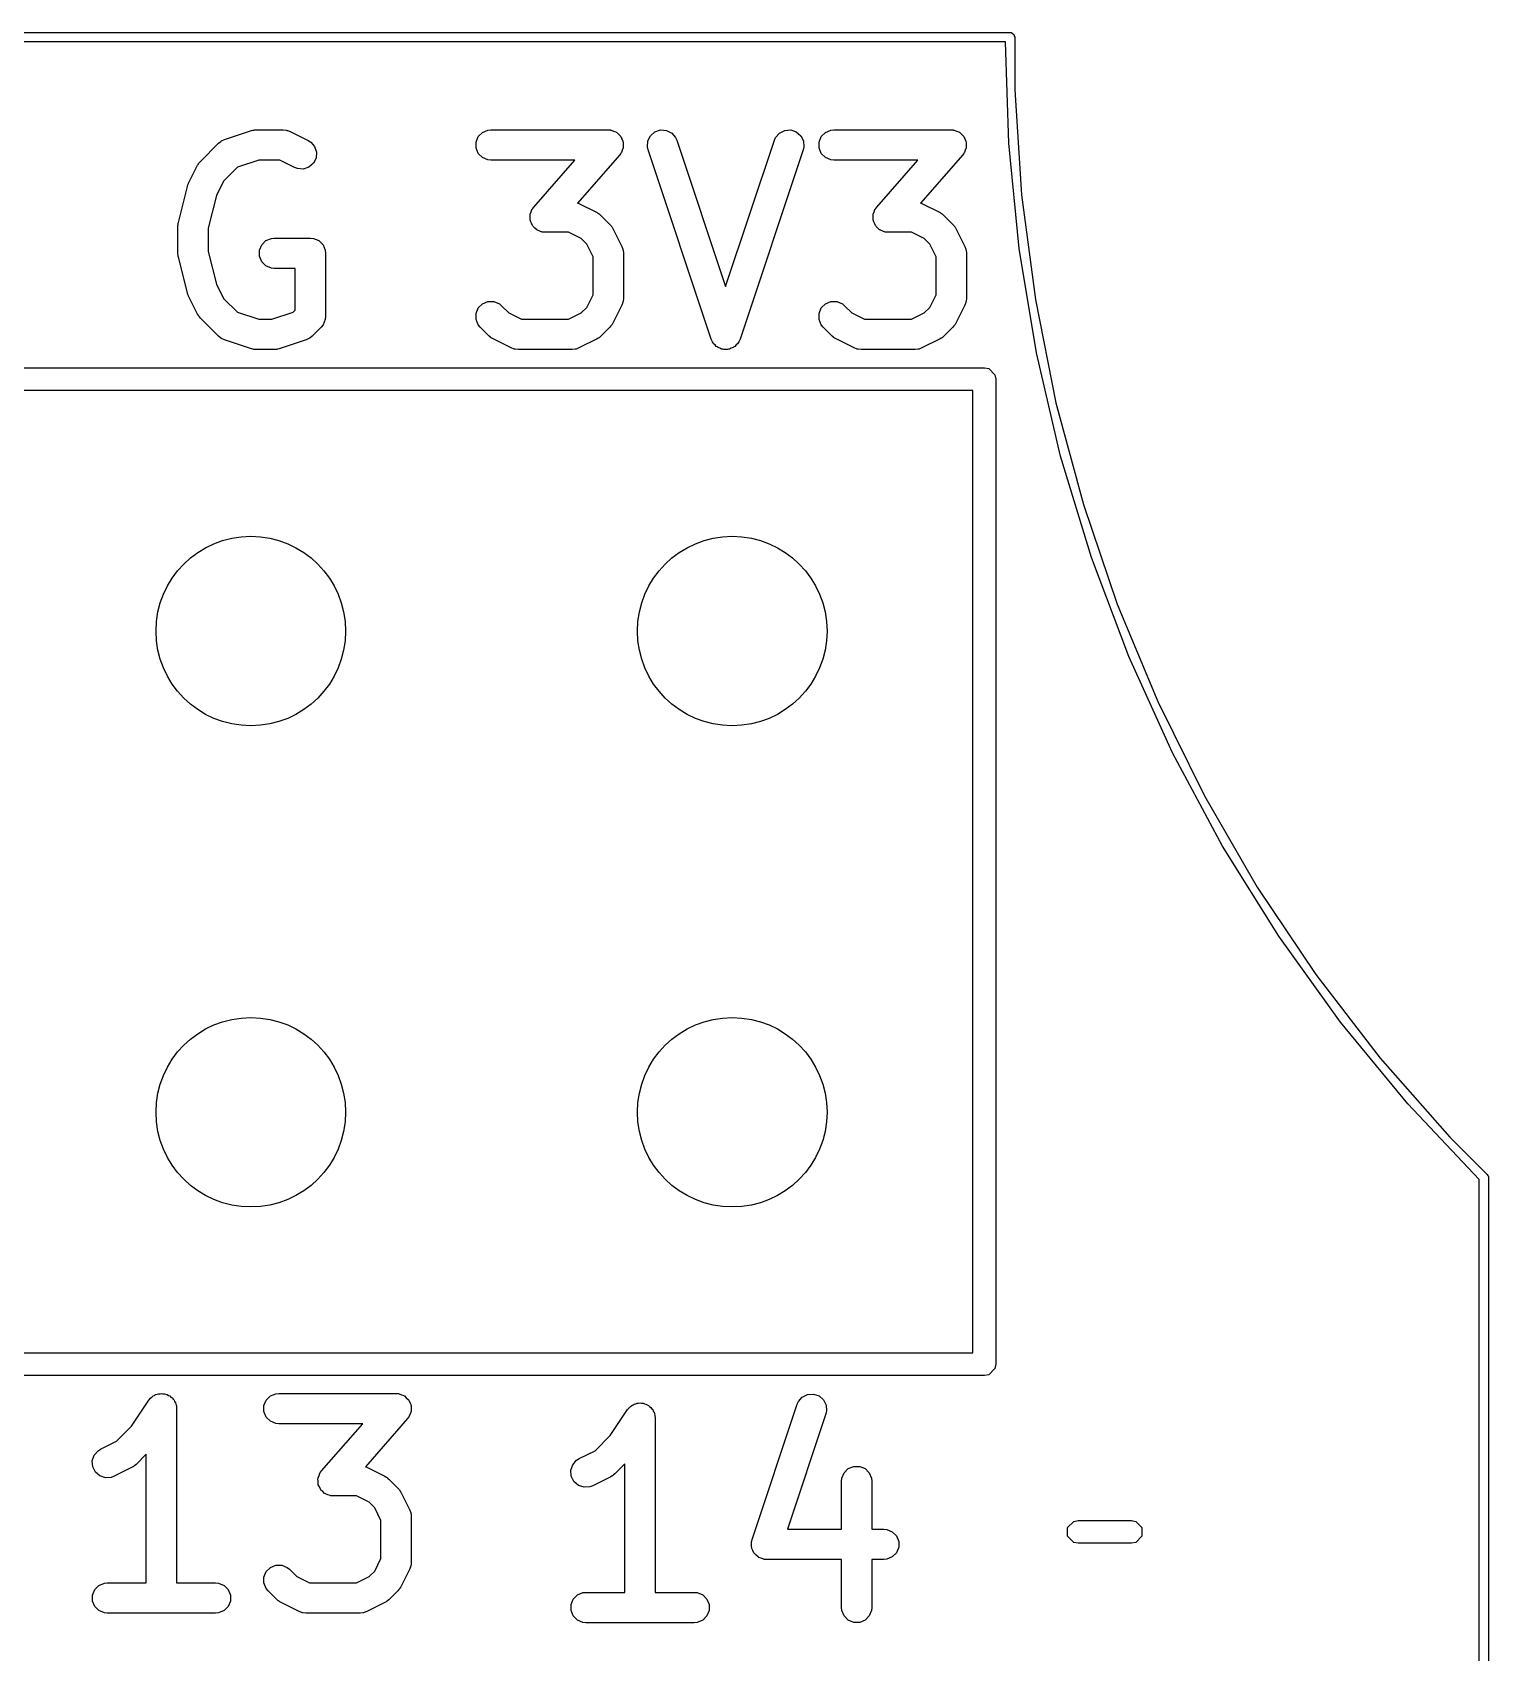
# Model space of a CAD drawing. Extents: x 89 to 178, y -115 to -57.
# Drawn here: x 164.34 to 172.03, y -65.53 to -56.97 of the extents above; entities that cross this region are included whole.
import ezdxf

# ---------------------------------------------------------------- set-up
doc = ezdxf.new("R2010")
doc.units = 0
doc.layers.add('BLACK', color=7, linetype='CONTINUOUS')

msp = doc.modelspace()

# ---------------------------------------------------------------- linework, layer by layer
at = {"layer": 'BLACK', "linetype": 'CONTINUOUS'}
for p, q in [((97.5, -56.975), (169.5, -56.975)), ((169.47582, -57.025), (97.524182, -57.025)), ((169.493334, -57.558799), (169.47582, -57.025)), ((169.5, -56.975), (169.506153, -56.976224)), ((169.506153, -56.976224), (169.507725, -56.976224)), ((169.507725, -56.976224), (169.508317, -56.976654)), ((169.508317, -56.976654), (169.509567, -56.976903)), ((169.509567, -56.976903), (169.511976, -56.979312)), ((169.511976, -56.979312), (169.520225, -56.985305)), ((169.520225, -56.985305), (169.52131, -56.988646)), ((169.52131, -56.988646), (169.523097, -56.990433)), ((169.523097, -56.990433), (169.523097, -56.994143)), ((169.523097, -56.994143), (169.525, -57)), ((169.525, -57), (169.52502, -57.278059)), ((169.52502, -57.278059), (169.561473, -57.832981)), ((165.324384, -57.560349), (165.336506, -57.5504)), ((165.336506, -57.5504), (165.339163, -57.549299)), ((165.339163, -57.549299), (165.341334, -57.547417)), ((165.341334, -57.547417), (165.355654, -57.541023)), ((165.355654, -57.541023), (165.49851, -57.493404)), ((165.49851, -57.493404), (165.506252, -57.491643)), ((165.506252, -57.491643), (165.508202, -57.490836)), ((165.508202, -57.490836), (165.511028, -57.490557)), ((165.511028, -57.490557), (165.513802, -57.489927)), ((165.513802, -57.489927), (165.51591, -57.490076)), ((165.51591, -57.490076), (165.523809, -57.489299)), ((165.523809, -57.489299), (165.666666, -57.489299)), ((165.666666, -57.489299), (165.682273, -57.490836)), ((165.682273, -57.490836), (165.684929, -57.491936)), ((165.684929, -57.491936), (165.687796, -57.49214)), ((165.687796, -57.49214), (165.702443, -57.497745)), ((165.702443, -57.497745), (165.797681, -57.545364)), ((165.797681, -57.545364), (165.810953, -57.553718)), ((165.810953, -57.553718), (165.831405, -57.577299)), ((166.683442, -57.553692), (166.695387, -57.524853)), ((166.683442, -57.584906), (166.683442, -57.553692)), ((166.695387, -57.524853), (166.717459, -57.502781)), ((166.717459, -57.502781), (166.746298, -57.490836)), ((166.746298, -57.490836), (166.761905, -57.489299)), ((166.761905, -57.489299), (167.380952, -57.489299)), ((167.380952, -57.489299), (167.3892, -57.490111)), ((167.3892, -57.490111), (167.391305, -57.489971)), ((167.391305, -57.489971), (167.392754, -57.490461)), ((167.392754, -57.490461), (167.396559, -57.490836)), ((167.396559, -57.490836), (167.408561, -57.495807)), ((167.408561, -57.495807), (167.420875, -57.499972)), ((167.420875, -57.499972), (167.422905, -57.501748)), ((167.422905, -57.501748), (167.425398, -57.502781)), ((167.425398, -57.502781), (167.434588, -57.511971)), ((167.434588, -57.511971), (167.444366, -57.520527)), ((167.444366, -57.520527), (167.445561, -57.522944)), ((167.445561, -57.522944), (167.44747, -57.524853)), ((167.44747, -57.524853), (167.452443, -57.53686)), ((167.452443, -57.53686), (167.458203, -57.548507)), ((167.458203, -57.548507), (167.458382, -57.551199)), ((167.458382, -57.551199), (167.459415, -57.553692)), ((167.459415, -57.553692), (167.459415, -57.566681)), ((167.587295, -57.579305), (167.589507, -57.548169)), ((167.589507, -57.548169), (167.603467, -57.52025)), ((167.603467, -57.52025), (167.627049, -57.499798)), ((167.627049, -57.499798), (167.656661, -57.489927)), ((167.656661, -57.489927), (167.687797, -57.492139)), ((167.687797, -57.492139), (167.715716, -57.506099)), ((167.715716, -57.506099), (167.736168, -57.529681)), ((167.736168, -57.529681), (167.742562, -57.544001)), ((167.742562, -57.544001), (168, -58.316315)), ((168, -58.316315), (168.257438, -57.544001)), ((168.257438, -57.544001), (168.263832, -57.529681)), ((168.263832, -57.529681), (168.284283, -57.506099)), ((168.284283, -57.506099), (168.312202, -57.49214)), ((168.312202, -57.49214), (168.343339, -57.489928)), ((168.343339, -57.489928), (168.372951, -57.499798)), ((168.372951, -57.499798), (168.396533, -57.52025)), ((168.396533, -57.52025), (168.410492, -57.548169)), ((168.410492, -57.548169), (168.412705, -57.579305)), ((168.492966, -57.553692), (168.504911, -57.524853)), ((168.492966, -57.584906), (168.492966, -57.553692)), ((168.504911, -57.524853), (168.526983, -57.502781)), ((168.526983, -57.502781), (168.555822, -57.490836)), ((168.555822, -57.490836), (168.571429, -57.489299)), ((168.571429, -57.489299), (169.190476, -57.489299)), ((169.190476, -57.489299), (169.198724, -57.490111)), ((169.198724, -57.490111), (169.200829, -57.489971)), ((169.200829, -57.489971), (169.202278, -57.490461)), ((169.202278, -57.490461), (169.206083, -57.490836)), ((169.206083, -57.490836), (169.218085, -57.495807)), ((169.218085, -57.495807), (169.230399, -57.499972)), ((169.230399, -57.499972), (169.232429, -57.501748)), ((169.232429, -57.501748), (169.234922, -57.502781)), ((169.234922, -57.502781), (169.244112, -57.511971)), ((169.244112, -57.511971), (169.25389, -57.520527)), ((169.25389, -57.520527), (169.255085, -57.522944)), ((169.255085, -57.522944), (169.256994, -57.524853)), ((169.256994, -57.524853), (169.261967, -57.53686)), ((169.261967, -57.53686), (169.267727, -57.548507)), ((169.267727, -57.548507), (169.267906, -57.551199)), ((169.267906, -57.551199), (169.268939, -57.553692)), ((169.268939, -57.553692), (169.268939, -57.566681)), ((165.229145, -57.655587), (165.324384, -57.560349)), ((165.839063, -57.638048), (165.825103, -57.665967)), ((165.831405, -57.577299), (165.841276, -57.606912)), ((165.841276, -57.606912), (165.839063, -57.638048)), ((166.695387, -57.613745), (166.683442, -57.584906)), ((166.717459, -57.635817), (166.695387, -57.613745)), ((166.746298, -57.647762), (166.717459, -57.635817)), ((167.441158, -57.621979), (167.218968, -57.875909)), ((167.445979, -57.615235), (167.441158, -57.621979)), ((167.44747, -57.613745), (167.445979, -57.615235)), ((167.448055, -57.612332), (167.44747, -57.613745)), ((167.450279, -57.609222), (167.448055, -57.612332)), ((167.454443, -57.596908), (167.450279, -57.609222)), ((167.459415, -57.584906), (167.454443, -57.596908)), ((167.459415, -57.566681), (167.46028, -57.579652)), ((167.46028, -57.579652), (167.459415, -57.582209)), ((167.459415, -57.582209), (167.459415, -57.584906)), ((167.590772, -57.594597), (167.587295, -57.579305)), ((167.924105, -58.594597), (167.590772, -57.594597)), ((168.409228, -57.594598), (168.075895, -58.594597)), ((168.412705, -57.579305), (168.409228, -57.594598)), ((168.504911, -57.613745), (168.492966, -57.584906)), ((168.526983, -57.635817), (168.504911, -57.613745)), ((168.555822, -57.647762), (168.526983, -57.635817)), ((169.250682, -57.621979), (169.028492, -57.875909)), ((169.255503, -57.615235), (169.250682, -57.621979)), ((169.256994, -57.613745), (169.255503, -57.615235)), ((169.257579, -57.612332), (169.256994, -57.613745)), ((169.259803, -57.609222), (169.257579, -57.612332)), ((169.263967, -57.596908), (169.259803, -57.609222)), ((169.268939, -57.584906), (169.263967, -57.596908)), ((169.268939, -57.566681), (169.269804, -57.579652)), ((169.269804, -57.579652), (169.268939, -57.582209)), ((169.268939, -57.582209), (169.268939, -57.584906)), ((169.548257, -58.115194), (169.493334, -57.558799)), ((165.166541, -57.771617), (165.21416, -57.676379)), ((165.21416, -57.676379), (165.218386, -57.669664)), ((165.218386, -57.669664), (165.219196, -57.66771)), ((165.219196, -57.66771), (165.221001, -57.66551)), ((165.221001, -57.66551), (165.222514, -57.663107)), ((165.222514, -57.663107), (165.224108, -57.661724)), ((165.224108, -57.661724), (165.229145, -57.655587)), ((165.424166, -57.68684), (165.351461, -57.759546)), ((165.536792, -57.649299), (165.424166, -57.68684)), ((165.647781, -57.649299), (165.536792, -57.649299)), ((165.726127, -57.688472), (165.647781, -57.649299)), ((165.740773, -57.694077), (165.726127, -57.688472)), ((165.77191, -57.69629), (165.740773, -57.694077)), ((165.801522, -57.686419), (165.77191, -57.69629)), ((165.825103, -57.665967), (165.801522, -57.686419)), ((166.761905, -57.649299), (166.746298, -57.647762)), ((167.204651, -57.649299), (166.761905, -57.649299)), ((166.987413, -57.897571), (167.204651, -57.649299)), ((168.571429, -57.649299), (168.555822, -57.647762)), ((169.014175, -57.649299), (168.571429, -57.649299)), ((168.796937, -57.897571), (169.014175, -57.649299)), ((165.112865, -57.978467), (165.160484, -57.787991)), ((165.160484, -57.787991), (165.160895, -57.78684)), ((165.160895, -57.78684), (165.160936, -57.786264)), ((165.160936, -57.786264), (165.16342, -57.779771)), ((165.16342, -57.779771), (165.16576, -57.773223)), ((165.16576, -57.773223), (165.166104, -57.772758)), ((165.166104, -57.772758), (165.166541, -57.771617)), ((165.351461, -57.759546), (165.313576, -57.835317)), ((165.313576, -57.835317), (165.270476, -58.007717)), ((166.982591, -57.904314), (166.987413, -57.897571)), ((167.218968, -57.875909), (167.226253, -57.878697)), ((167.226253, -57.878697), (167.321491, -57.926316)), ((168.792115, -57.904314), (168.796937, -57.897571)), ((169.028492, -57.875909), (169.035777, -57.878697)), ((169.035777, -57.878697), (169.131015, -57.926316)), ((169.561473, -57.832981), (169.634221, -58.384321)), ((165.111434, -57.988136), (165.112013, -57.982263)), ((165.112013, -57.982263), (165.112464, -57.981172)), ((165.112464, -57.981172), (165.112865, -57.978467)), ((166.968291, -57.939898), (166.969156, -57.93734)), ((166.969156, -57.952868), (166.968291, -57.939898)), ((166.969156, -57.934644), (166.974127, -57.922641)), ((166.969156, -57.93734), (166.969156, -57.934644)), ((166.969156, -57.965858), (166.969156, -57.952868)), ((166.970188, -57.96835), (166.969156, -57.965858)), ((166.970368, -57.971043), (166.970188, -57.96835)), ((166.976127, -57.982689), (166.970368, -57.971043)), ((166.974127, -57.922641), (166.978292, -57.910328)), ((166.981101, -57.994697), (166.976127, -57.982689)), ((166.978292, -57.910328), (166.980515, -57.907217)), ((166.980515, -57.907217), (166.981101, -57.905805)), ((166.981101, -57.905805), (166.982591, -57.904314)), ((167.321491, -57.926316), (167.328205, -57.930542)), ((167.328205, -57.930542), (167.33016, -57.931352)), ((167.33016, -57.931352), (167.332359, -57.933157)), ((167.332359, -57.933157), (167.334763, -57.93467)), ((167.334763, -57.93467), (167.336145, -57.936264)), ((167.336145, -57.936264), (167.342283, -57.941301)), ((167.342283, -57.941301), (167.389901, -57.98892)), ((168.777815, -57.939898), (168.77868, -57.93734)), ((168.77868, -57.952868), (168.777815, -57.939898)), ((168.77868, -57.934644), (168.783651, -57.922641)), ((168.77868, -57.93734), (168.77868, -57.934644)), ((168.77868, -57.965858), (168.77868, -57.952868)), ((168.779712, -57.96835), (168.77868, -57.965858)), ((168.779892, -57.971043), (168.779712, -57.96835)), ((168.785651, -57.982689), (168.779892, -57.971043)), ((168.783651, -57.922641), (168.787816, -57.910328)), ((168.790625, -57.994697), (168.785651, -57.982689)), ((168.787816, -57.910328), (168.790039, -57.907217)), ((168.790039, -57.907217), (168.790625, -57.905805)), ((168.790625, -57.905805), (168.792115, -57.904314)), ((169.131015, -57.926316), (169.137729, -57.930542)), ((169.137729, -57.930542), (169.139684, -57.931352)), ((169.139684, -57.931352), (169.141883, -57.933157)), ((169.141883, -57.933157), (169.144287, -57.93467)), ((169.144287, -57.93467), (169.145669, -57.936264)), ((169.145669, -57.936264), (169.151807, -57.941301)), ((169.151807, -57.941301), (169.199425, -57.98892)), ((165.110476, -57.99787), (165.110743, -57.995149)), ((165.110476, -58.140727), (165.110476, -57.99787)), ((165.11057, -57.993981), (165.111434, -57.988136)), ((165.110743, -57.995149), (165.11057, -57.993981)), ((165.270476, -58.007717), (165.270476, -58.13088)), ((165.574601, -58.074209), (165.60344, -58.062264)), ((165.60344, -58.062264), (165.619047, -58.060727)), ((165.619047, -58.060727), (165.809523, -58.060727)), ((165.809523, -58.060727), (165.82513, -58.062264)), ((165.82513, -58.062264), (165.853969, -58.074209)), ((166.983009, -57.996605), (166.981101, -57.994697)), ((166.984205, -57.999023), (166.983009, -57.996605)), ((166.993982, -58.007578), (166.984205, -57.999023)), ((167.003173, -58.016769), (166.993982, -58.007578)), ((167.005665, -58.017801), (167.003173, -58.016769)), ((167.007696, -58.019578), (167.005665, -58.017801)), ((167.020009, -58.023742), (167.007696, -58.019578)), ((167.032012, -58.028714), (167.020009, -58.023742)), ((167.035816, -58.029088), (167.032012, -58.028714)), ((167.037266, -58.029579), (167.035816, -58.029088)), ((167.03937, -58.029438), (167.037266, -58.029579)), ((167.047619, -58.030251), (167.03937, -58.029438)), ((167.171591, -58.030251), (167.047619, -58.030251)), ((167.238323, -58.063617), (167.171591, -58.030251)), ((167.267585, -58.092878), (167.238323, -58.063617)), ((167.389901, -57.98892), (167.394935, -57.995054)), ((167.394935, -57.995054), (167.396533, -57.99644)), ((167.396533, -57.99644), (167.398048, -57.998848)), ((167.398048, -57.998848), (167.39985, -58.001043)), ((167.39985, -58.001043), (167.400657, -58.002993)), ((167.400657, -58.002993), (167.404887, -58.009712)), ((167.404887, -58.009712), (167.452506, -58.10495)), ((168.792533, -57.996605), (168.790625, -57.994697)), ((168.793729, -57.999023), (168.792533, -57.996605)), ((168.803506, -58.007578), (168.793729, -57.999023)), ((168.812697, -58.016769), (168.803506, -58.007578)), ((168.815189, -58.017801), (168.812697, -58.016769)), ((168.81722, -58.019578), (168.815189, -58.017801)), ((168.829533, -58.023742), (168.81722, -58.019578)), ((168.841536, -58.028714), (168.829533, -58.023742)), ((168.84534, -58.029088), (168.841536, -58.028714)), ((168.84679, -58.029579), (168.84534, -58.029088)), ((168.848894, -58.029438), (168.84679, -58.029579)), ((168.857143, -58.030251), (168.848894, -58.029438)), ((168.981115, -58.030251), (168.857143, -58.030251)), ((169.047847, -58.063617), (168.981115, -58.030251)), ((169.077109, -58.092878), (169.047847, -58.063617)), ((169.199425, -57.98892), (169.204459, -57.995054)), ((169.204459, -57.995054), (169.206057, -57.99644)), ((169.206057, -57.99644), (169.207572, -57.998848)), ((169.207572, -57.998848), (169.209374, -58.001043)), ((169.209374, -58.001043), (169.210181, -58.002993)), ((169.210181, -58.002993), (169.214411, -58.009712)), ((169.214411, -58.009712), (169.26203, -58.10495)), ((165.110743, -58.143447), (165.110476, -58.140727)), ((165.11057, -58.144616), (165.110743, -58.143447)), ((165.111434, -58.15046), (165.11057, -58.144616)), ((165.112013, -58.156334), (165.111434, -58.15046)), ((165.270476, -58.13088), (165.313576, -58.30328)), ((165.540584, -58.12512), (165.552529, -58.096281)), ((165.540584, -58.156334), (165.540584, -58.12512)), ((165.552529, -58.096281), (165.574601, -58.074209)), ((165.853969, -58.074209), (165.876041, -58.096281)), ((165.876041, -58.096281), (165.887986, -58.12512)), ((165.887986, -58.12512), (165.889523, -58.140727)), ((165.889523, -58.140727), (165.889523, -58.47406)), ((167.300952, -58.159612), (167.267585, -58.092878)), ((167.452506, -58.10495), (167.458111, -58.119596)), ((167.458111, -58.119596), (167.458314, -58.122463)), ((167.458314, -58.122463), (167.459415, -58.12512)), ((167.459415, -58.12512), (167.460952, -58.140727)), ((167.460952, -58.140727), (167.460952, -58.378822)), ((169.110476, -58.159612), (169.077109, -58.092878)), ((169.26203, -58.10495), (169.267635, -58.119596)), ((169.267635, -58.119596), (169.267838, -58.122463)), ((169.267838, -58.122463), (169.268939, -58.12512)), ((169.268939, -58.12512), (169.270476, -58.140727)), ((169.270476, -58.140727), (169.270476, -58.378822)), ((169.639532, -58.666793), (169.548257, -58.115194)), ((165.112464, -58.157424), (165.112013, -58.156334)), ((165.112865, -58.16013), (165.112464, -58.157424)), ((165.160484, -58.350606), (165.112865, -58.16013)), ((165.552529, -58.185173), (165.540584, -58.156334)), ((165.574601, -58.207245), (165.552529, -58.185173)), ((165.60344, -58.21919), (165.574601, -58.207245)), ((165.619047, -58.220727), (165.60344, -58.21919)), ((165.729523, -58.220727), (165.619047, -58.220727)), ((165.729523, -58.440923), (165.729523, -58.220727)), ((167.300952, -58.359937), (167.300952, -58.159612)), ((169.110476, -58.359937), (169.110476, -58.159612)), ((165.313576, -58.30328), (165.351462, -58.379052)), ((165.160895, -58.351756), (165.160484, -58.350606)), ((165.160936, -58.352333), (165.160895, -58.351756)), ((165.16342, -58.358825), (165.160936, -58.352333)), ((165.16576, -58.365374), (165.16342, -58.358825)), ((165.166104, -58.365838), (165.16576, -58.365374)), ((165.166541, -58.36698), (165.166104, -58.365838)), ((165.21416, -58.462218), (165.166541, -58.36698)), ((165.351462, -58.379052), (165.424166, -58.451757)), ((166.695388, -58.429613), (166.71746, -58.407542)), ((166.71746, -58.407542), (166.746299, -58.395596)), ((166.746299, -58.395596), (166.777513, -58.395597)), ((166.777513, -58.395597), (166.806352, -58.407543)), ((166.806352, -58.407543), (166.818474, -58.417492)), ((167.267584, -58.426671), (167.300952, -58.359937)), ((167.458111, -58.399953), (167.452506, -58.414599)), ((167.458314, -58.397085), (167.458111, -58.399953)), ((167.459415, -58.394429), (167.458314, -58.397085)), ((167.460952, -58.378822), (167.459415, -58.394429)), ((168.504912, -58.429613), (168.526984, -58.407542)), ((168.526984, -58.407542), (168.555823, -58.395596)), ((168.555823, -58.395596), (168.587037, -58.395597)), ((168.587037, -58.395597), (168.615876, -58.407543)), ((168.615876, -58.407543), (168.627998, -58.417492)), ((169.077108, -58.426671), (169.110476, -58.359937)), ((169.267635, -58.399953), (169.26203, -58.414599)), ((169.267838, -58.397085), (169.267635, -58.399953)), ((169.268939, -58.394429), (169.267838, -58.397085)), ((169.270476, -58.378822), (169.268939, -58.394429)), ((169.634221, -58.384321), (169.742952, -58.929706)), ((165.218386, -58.468932), (165.21416, -58.462218)), ((165.219196, -58.470887), (165.218386, -58.468932)), ((165.221, -58.473086), (165.219196, -58.470887)), ((165.222514, -58.47549), (165.221, -58.473086)), ((165.224109, -58.476874), (165.222514, -58.47549)), ((165.229145, -58.483009), (165.224109, -58.476874)), ((165.324383, -58.578249), (165.229145, -58.483009)), ((165.424166, -58.451757), (165.536792, -58.489299)), ((165.536792, -58.489299), (165.606064, -58.489299)), ((165.606064, -58.489299), (165.71869, -58.451756)), ((165.71869, -58.451756), (165.729523, -58.440923)), ((165.887986, -58.489667), (165.876041, -58.518506)), ((165.889523, -58.47406), (165.887986, -58.489667)), ((166.683441, -58.489666), (166.683442, -58.458452)), ((166.695387, -58.518505), (166.683441, -58.489666)), ((166.683442, -58.458452), (166.695388, -58.429613)), ((166.818474, -58.417492), (166.856913, -58.455932)), ((166.856913, -58.455932), (166.923647, -58.489299)), ((166.923647, -58.489299), (167.171591, -58.489299)), ((167.171591, -58.489299), (167.238324, -58.455932)), ((167.238324, -58.455932), (167.267584, -58.426671)), ((167.452506, -58.414599), (167.404887, -58.509837)), ((168.492965, -58.489666), (168.492966, -58.458452)), ((168.504911, -58.518505), (168.492965, -58.489666)), ((168.492966, -58.458452), (168.504912, -58.429613)), ((168.627998, -58.417492), (168.666437, -58.455932)), ((168.666437, -58.455932), (168.733171, -58.489299)), ((168.733171, -58.489299), (168.981115, -58.489299)), ((168.981115, -58.489299), (169.047848, -58.455932)), ((169.047848, -58.455932), (169.077108, -58.426671)), ((169.26203, -58.414599), (169.214411, -58.509837)), ((165.336506, -58.588198), (165.324383, -58.578249)), ((165.818473, -58.578248), (165.806351, -58.588197)), ((165.866092, -58.530628), (165.818473, -58.578248)), ((165.876036, -58.51851), (165.866092, -58.530628)), ((165.876041, -58.518506), (165.876036, -58.51851)), ((166.705336, -58.530628), (166.695387, -58.518505)), ((166.752955, -58.578248), (166.705336, -58.530628)), ((166.75909, -58.583283), (166.752955, -58.578248)), ((167.342283, -58.578248), (167.336147, -58.583283)), ((167.389902, -58.530628), (167.342283, -58.578248)), ((167.394935, -58.524494), (167.389902, -58.530628)), ((167.396533, -58.523109), (167.394935, -58.524494)), ((167.398048, -58.520701), (167.396533, -58.523109)), ((167.399851, -58.518505), (167.398048, -58.520701)), ((167.400659, -58.516553), (167.399851, -58.518505)), ((167.404887, -58.509837), (167.400659, -58.516553)), ((168.51486, -58.530628), (168.504911, -58.518505)), ((168.562479, -58.578248), (168.51486, -58.530628)), ((168.568614, -58.583283), (168.562479, -58.578248)), ((169.151807, -58.578248), (169.145671, -58.583283)), ((169.199426, -58.530628), (169.151807, -58.578248)), ((169.204459, -58.524494), (169.199426, -58.530628)), ((169.206057, -58.523109), (169.204459, -58.524494)), ((169.207572, -58.520701), (169.206057, -58.523109)), ((169.209375, -58.518505), (169.207572, -58.520701)), ((169.210183, -58.516553), (169.209375, -58.518505)), ((169.214411, -58.509837), (169.210183, -58.516553)), ((165.339164, -58.589299), (165.336506, -58.588198)), ((165.341334, -58.591181), (165.339164, -58.589299)), ((165.355654, -58.597575), (165.341334, -58.591181)), ((165.49851, -58.645194), (165.355654, -58.597575)), ((165.506252, -58.646954), (165.49851, -58.645194)), ((165.508202, -58.647762), (165.506252, -58.646954)), ((165.511028, -58.64804), (165.508202, -58.647762)), ((165.513802, -58.648671), (165.511028, -58.64804)), ((165.51591, -58.648521), (165.513802, -58.648671)), ((165.523809, -58.649299), (165.51591, -58.648521)), ((165.619047, -58.649299), (165.523809, -58.649299)), ((165.626944, -58.648521), (165.619047, -58.649299)), ((165.629053, -58.648671), (165.626944, -58.648521)), ((165.631825, -58.64804), (165.629053, -58.648671)), ((165.634654, -58.647762), (165.631825, -58.64804)), ((165.636605, -58.646953), (165.634654, -58.647762)), ((165.644345, -58.645194), (165.636605, -58.646953)), ((165.787202, -58.597575), (165.644345, -58.645194)), ((165.801522, -58.591181), (165.787202, -58.597575)), ((165.803693, -58.589297), (165.801522, -58.591181)), ((165.806351, -58.588197), (165.803693, -58.589297)), ((166.760475, -58.58488), (166.75909, -58.583283)), ((166.762879, -58.586393), (166.760475, -58.58488)), ((166.765077, -58.588197), (166.762879, -58.586393)), ((166.767029, -58.589005), (166.765077, -58.588197)), ((166.773747, -58.593234), (166.767029, -58.589005)), ((166.868985, -58.640853), (166.773747, -58.593234)), ((166.883631, -58.646458), (166.868985, -58.640853)), ((166.886498, -58.646661), (166.883631, -58.646458)), ((166.889155, -58.647762), (166.886498, -58.646661)), ((166.904762, -58.649299), (166.889155, -58.647762)), ((167.190476, -58.649299), (166.904762, -58.649299)), ((167.206083, -58.647762), (167.190476, -58.649299)), ((167.208739, -58.646661), (167.206083, -58.647762)), ((167.211606, -58.646458), (167.208739, -58.646661)), ((167.226253, -58.640853), (167.211606, -58.646458)), ((167.321491, -58.593234), (167.226253, -58.640853)), ((167.328208, -58.589005), (167.321491, -58.593234)), ((167.330161, -58.588197), (167.328208, -58.589005)), ((167.332358, -58.586393), (167.330161, -58.588197)), ((167.334763, -58.58488), (167.332358, -58.586393)), ((167.336147, -58.583283), (167.334763, -58.58488)), ((167.930499, -58.608917), (167.924105, -58.594597)), ((167.934243, -58.613234), (167.930499, -58.608917)), ((167.9368, -58.618348), (167.934243, -58.613234)), ((167.944375, -58.624918), (167.9368, -58.618348)), ((167.95095, -58.632499), (167.944375, -58.624918)), ((167.956066, -58.635056), (167.95095, -58.632499)), ((167.960382, -58.6388), (167.956066, -58.635056)), ((167.969894, -58.64197), (167.960382, -58.6388)), ((167.978869, -58.646458), (167.969894, -58.64197)), ((167.98457, -58.646863), (167.978869, -58.646458)), ((167.989994, -58.648671), (167.98457, -58.646863)), ((168.000006, -58.647959), (167.989994, -58.648671)), ((168.010006, -58.64867), (168.000006, -58.647959)), ((168.015423, -58.646864), (168.010006, -58.64867)), ((168.02113, -58.646459), (168.015423, -58.646864)), ((168.030108, -58.641969), (168.02113, -58.646459)), ((168.039618, -58.6388), (168.030108, -58.641969)), ((168.043934, -58.635056), (168.039618, -58.6388)), ((168.049049, -58.632499), (168.043934, -58.635056)), ((168.055621, -58.62492), (168.049049, -58.632499)), ((168.0632, -58.618348), (168.055621, -58.62492)), ((168.065756, -58.613234), (168.0632, -58.618348)), ((168.069501, -58.608917), (168.065756, -58.613234)), ((168.075895, -58.594597), (168.069501, -58.608917)), ((168.569999, -58.58488), (168.568614, -58.583283)), ((168.572403, -58.586393), (168.569999, -58.58488)), ((168.574601, -58.588197), (168.572403, -58.586393)), ((168.576553, -58.589005), (168.574601, -58.588197)), ((168.583271, -58.593234), (168.576553, -58.589005)), ((168.678509, -58.640853), (168.583271, -58.593234)), ((168.693155, -58.646458), (168.678509, -58.640853)), ((168.696022, -58.646661), (168.693155, -58.646458)), ((168.698679, -58.647762), (168.696022, -58.646661)), ((168.714286, -58.649299), (168.698679, -58.647762)), ((169, -58.649299), (168.714286, -58.649299)), ((169.015607, -58.647762), (169, -58.649299)), ((169.018263, -58.646661), (169.015607, -58.647762)), ((169.02113, -58.646458), (169.018263, -58.646661)), ((169.035777, -58.640853), (169.02113, -58.646458)), ((169.131015, -58.593234), (169.035777, -58.640853)), ((169.137732, -58.589005), (169.131015, -58.593234)), ((169.139685, -58.588197), (169.137732, -58.589005)), ((169.141882, -58.586393), (169.139685, -58.588197)), ((169.144287, -58.58488), (169.141882, -58.586393)), ((169.145671, -58.583283), (169.144287, -58.58488)), ((169.766767, -59.211223), (169.639532, -58.666793)), ((156.664202, -58.745), (169.365, -58.745)), ((169.365, -58.745), (169.387961, -58.749567)), ((169.387961, -58.749567), (169.420433, -58.782039)), ((169.420433, -58.782039), (169.425, -58.805)), ((169.425, -58.805), (169.425, -64.005)), ((169.305, -58.865), (156.664125, -58.865)), ((169.305, -63.945), (169.305, -58.865)), ((169.742952, -58.929706), (169.887199, -59.466791)), ((169.929416, -59.746141), (169.766767, -59.211223)), ((169.887199, -59.466791), (170.06634, -59.993266)), ((170.126777, -60.269248), (169.929416, -59.746141)), ((170.06634, -59.993266), (170.279606, -60.506866)), ((170.358003, -60.778294), (170.126777, -60.269248)), ((170.279606, -60.506866), (170.526078, -61.005383)), ((170.622098, -61.271088), (170.358003, -60.778294)), ((170.526078, -61.005383), (170.804698, -61.486672)), ((170.917928, -61.745511), (170.622098, -61.271088)), ((170.804698, -61.486672), (171.114265, -61.948662)), ((171.244218, -62.199523), (170.917928, -61.745511)), ((171.114265, -61.948662), (171.45345, -62.389368)), ((171.599567, -62.631171), (171.244218, -62.199523)), ((171.45345, -62.389368), (171.820793, -62.806892)), ((171.975091, -63.030772), (171.599567, -62.631171)), ((171.820793, -62.806892), (172.017739, -63.00318)), ((172.017739, -63.00318), (172.017739, -63.003181)), ((172.017739, -63.003181), (172.020559, -63.008692)), ((172.020559, -63.008692), (172.023189, -63.011322)), ((172.023189, -63.011322), (172.024005, -63.015427)), ((172.024005, -63.015427), (172.024777, -63.016935)), ((172.024777, -63.016935), (172.024569, -63.018261)), ((172.024569, -63.018261), (172.025092, -63.020889)), ((172.025092, -63.020889), (172.025, -90.275)), ((171.975, -90.3), (171.975091, -63.030772)), ((156.660869, -63.945), (169.305, -63.945)), ((169.420433, -64.027961), (169.387961, -64.060433)), ((169.425, -64.005), (169.420433, -64.027961)), ((169.365, -64.065), (156.660792, -64.065)), ((169.387961, -64.060433), (169.365, -64.065)), ((164.866401, -64.331188), (164.957245, -64.194923)), ((164.957245, -64.194923), (164.957279, -64.19488)), ((164.957279, -64.19488), (164.957291, -64.194853)), ((164.957291, -64.194853), (164.957353, -64.19479)), ((164.957353, -64.19479), (164.967181, -64.18279)), ((164.967181, -64.18279), (164.97376, -64.178383)), ((164.97376, -64.178383), (164.979363, -64.172781)), ((164.979363, -64.172781), (164.986604, -64.169781)), ((164.986604, -64.169781), (164.993117, -64.16542)), ((164.993117, -64.16542), (165.000886, -64.163865)), ((165.000886, -64.163865), (165.008202, -64.160836)), ((165.008202, -64.160836), (165.016036, -64.160836)), ((165.016036, -64.160836), (165.023725, -64.159298)), ((165.023725, -64.159298), (165.031499, -64.160836)), ((165.031499, -64.160836), (165.039416, -64.160836)), ((165.039416, -64.160836), (165.046654, -64.163834)), ((165.046654, -64.163834), (165.054347, -64.165356)), ((165.054347, -64.165356), (165.060938, -64.16975)), ((165.060938, -64.16975), (165.068255, -64.172781)), ((165.068255, -64.172781), (165.073798, -64.178324)), ((165.073798, -64.178324), (165.080318, -64.182671)), ((165.080318, -64.182671), (165.084724, -64.18925)), ((165.084724, -64.18925), (165.090327, -64.194853)), ((165.090327, -64.194853), (165.093326, -64.202094)), ((165.093326, -64.202094), (165.097688, -64.208607)), ((165.097688, -64.208607), (165.099242, -64.216376)), ((165.099242, -64.216376), (165.102272, -64.223692)), ((165.102272, -64.223692), (165.103791, -64.239123)), ((165.564394, -64.223692), (165.576339, -64.194853)), ((165.564394, -64.254906), (165.564394, -64.223692)), ((165.576339, -64.194853), (165.598411, -64.172781)), ((165.598411, -64.172781), (165.62725, -64.160836)), ((165.62725, -64.160836), (165.642857, -64.159299)), ((165.642857, -64.159299), (166.261904, -64.159299)), ((166.261904, -64.159299), (166.270152, -64.160111)), ((166.270152, -64.160111), (166.272257, -64.159971)), ((166.272257, -64.159971), (166.273706, -64.160461)), ((166.273706, -64.160461), (166.277511, -64.160836)), ((166.277511, -64.160836), (166.289513, -64.165807)), ((166.289513, -64.165807), (166.301827, -64.169972)), ((166.301827, -64.169972), (166.303857, -64.171748)), ((166.303857, -64.171748), (166.30635, -64.172781)), ((166.30635, -64.172781), (166.31554, -64.181971)), ((166.31554, -64.181971), (166.325318, -64.190527)), ((166.325318, -64.190527), (166.326513, -64.192944)), ((166.326513, -64.192944), (166.328422, -64.194853)), ((166.328422, -64.194853), (166.333395, -64.20686)), ((166.333395, -64.20686), (166.339155, -64.218507)), ((166.339155, -64.218507), (166.339334, -64.221199)), ((166.339334, -64.221199), (166.340367, -64.223692)), ((166.340367, -64.223692), (166.340367, -64.236681)), ((167.49876, -64.228383), (167.504363, -64.222781)), ((167.504363, -64.222781), (167.511604, -64.219781)), ((167.511604, -64.219781), (167.518117, -64.21542)), ((167.518117, -64.21542), (167.525886, -64.213865)), ((167.525886, -64.213865), (167.533202, -64.210836)), ((167.533202, -64.210836), (167.541036, -64.210836)), ((167.541036, -64.210836), (167.548725, -64.209298)), ((167.548725, -64.209298), (167.556499, -64.210836)), ((167.556499, -64.210836), (167.564416, -64.210836)), ((167.564416, -64.210836), (167.571654, -64.213834)), ((167.571654, -64.213834), (167.579347, -64.215356)), ((167.579347, -64.215356), (167.585938, -64.21975)), ((167.585938, -64.21975), (167.593255, -64.222781)), ((167.593255, -64.222781), (167.598798, -64.228324)), ((168.139581, -64.930667), (168.377676, -64.216382)), ((168.377676, -64.216382), (168.38407, -64.202062)), ((168.38407, -64.202062), (168.404521, -64.17848)), ((168.404521, -64.17848), (168.432441, -64.164521)), ((168.432441, -64.164521), (168.463577, -64.162309)), ((168.463577, -64.162309), (168.493189, -64.172179)), ((168.493189, -64.172179), (168.516771, -64.192631)), ((168.516771, -64.192631), (168.53073, -64.22055)), ((168.53073, -64.22055), (168.532943, -64.251687)), ((165.103791, -64.239123), (165.10381, -64.239215)), ((165.10381, -64.239215), (165.103803, -64.239246)), ((165.103803, -64.239246), (165.103809, -64.239299)), ((165.103809, -64.239299), (165.103809, -65.159299)), ((165.576339, -64.283745), (165.564394, -64.254906)), ((165.598411, -64.305817), (165.576339, -64.283745)), ((165.62725, -64.317762), (165.598411, -64.305817)), ((166.32211, -64.291979), (166.09992, -64.545909)), ((166.326931, -64.285235), (166.32211, -64.291979)), ((166.328422, -64.283745), (166.326931, -64.285235)), ((166.329007, -64.282332), (166.328422, -64.283745)), ((166.331231, -64.279222), (166.329007, -64.282332)), ((166.335395, -64.266908), (166.331231, -64.279222)), ((166.340367, -64.254906), (166.335395, -64.266908)), ((166.340367, -64.236681), (166.341232, -64.249652)), ((166.341232, -64.249652), (166.340367, -64.252209)), ((166.340367, -64.252209), (166.340367, -64.254906)), ((167.391401, -64.381188), (167.482245, -64.244923)), ((167.482245, -64.244923), (167.482279, -64.24488)), ((167.482279, -64.24488), (167.482291, -64.244853)), ((167.482291, -64.244853), (167.482353, -64.24479)), ((167.482353, -64.24479), (167.492181, -64.23279)), ((167.492181, -64.23279), (167.49876, -64.228383)), ((167.598798, -64.228324), (167.605318, -64.232671)), ((167.605318, -64.232671), (167.609724, -64.23925)), ((167.609724, -64.23925), (167.615327, -64.244853)), ((167.615327, -64.244853), (167.618326, -64.252094)), ((167.618326, -64.252094), (167.622688, -64.258607)), ((167.622688, -64.258607), (167.624242, -64.266376)), ((167.624242, -64.266376), (167.627272, -64.273692)), ((167.627272, -64.273692), (167.628791, -64.289123)), ((167.628791, -64.289123), (167.62881, -64.289215)), ((167.62881, -64.289215), (167.628803, -64.289246)), ((167.628803, -64.289246), (167.628809, -64.289299)), ((167.628809, -64.289299), (167.628809, -65.209299)), ((168.529466, -64.266979), (168.32647, -64.875965)), ((168.532943, -64.251687), (168.529466, -64.266979)), ((164.785942, -64.411646), (164.866401, -64.331188)), ((165.642857, -64.319299), (165.62725, -64.317762)), ((166.085603, -64.319299), (165.642857, -64.319299)), ((165.868365, -64.567571), (166.085603, -64.319299)), ((167.310942, -64.461646), (167.391401, -64.381188)), ((164.668594, -64.485394), (164.689046, -64.461813)), ((164.689046, -64.461813), (164.702318, -64.453459)), ((164.702318, -64.453459), (164.785942, -64.411646)), ((164.943809, -64.480055), (164.889902, -64.533963)), ((164.943809, -65.159299), (164.943809, -64.480055)), ((167.227318, -64.503459), (167.310942, -64.461646)), ((164.658723, -64.515007), (164.668594, -64.485394)), ((164.660936, -64.546143), (164.658723, -64.515007)), ((164.674895, -64.574062), (164.660936, -64.546143)), ((164.86911, -64.548948), (164.773872, -64.596567)), ((164.875824, -64.544721), (164.86911, -64.548948)), ((164.877779, -64.543912), (164.875824, -64.544721)), ((164.879978, -64.542106), (164.877779, -64.543912)), ((164.882382, -64.540594), (164.879978, -64.542106)), ((164.883764, -64.538999), (164.882382, -64.540594)), ((164.889902, -64.533963), (164.883764, -64.538999)), ((165.863543, -64.574314), (165.868365, -64.567571)), ((166.09992, -64.545909), (166.107205, -64.548697)), ((166.107205, -64.548697), (166.202443, -64.596316)), ((167.183723, -64.565007), (167.193594, -64.535394)), ((167.185936, -64.596143), (167.183723, -64.565007)), ((167.193594, -64.535394), (167.214046, -64.511813)), ((167.214046, -64.511813), (167.227318, -64.503459)), ((167.468809, -64.530055), (167.414902, -64.583963)), ((167.468809, -65.209299), (167.468809, -64.530055)), ((168.625148, -64.578186), (168.64722, -64.556114)), ((168.64722, -64.556114), (168.676059, -64.544169)), ((168.676059, -64.544169), (168.707273, -64.544169)), ((168.707273, -64.544169), (168.736112, -64.556114)), ((168.736112, -64.556114), (168.758184, -64.578186)), ((164.698476, -64.594514), (164.674895, -64.574062)), ((164.728089, -64.604385), (164.698476, -64.594514)), ((164.759225, -64.602172), (164.728089, -64.604385)), ((164.773872, -64.596567), (164.759225, -64.602172)), ((165.849243, -64.609898), (165.850108, -64.60734)), ((165.850108, -64.622868), (165.849243, -64.609898)), ((165.850108, -64.604644), (165.855079, -64.592641)), ((165.850108, -64.60734), (165.850108, -64.604644)), ((165.850108, -64.635858), (165.850108, -64.622868)), ((165.85114, -64.63835), (165.850108, -64.635858)), ((165.85132, -64.641043), (165.85114, -64.63835)), ((165.857079, -64.652689), (165.85132, -64.641043)), ((165.855079, -64.592641), (165.859244, -64.580328)), ((165.862053, -64.664697), (165.857079, -64.652689)), ((165.859244, -64.580328), (165.861467, -64.577217)), ((165.861467, -64.577217), (165.862053, -64.575805)), ((165.862053, -64.575805), (165.863543, -64.574314)), ((166.202443, -64.596316), (166.209157, -64.600542)), ((166.209157, -64.600542), (166.211112, -64.601352)), ((166.211112, -64.601352), (166.213311, -64.603157)), ((166.213311, -64.603157), (166.215715, -64.60467)), ((166.215715, -64.60467), (166.217097, -64.606264)), ((166.217097, -64.606264), (166.223235, -64.611301)), ((166.223235, -64.611301), (166.270853, -64.65892)), ((167.199895, -64.624062), (167.185936, -64.596143)), ((167.223476, -64.644514), (167.199895, -64.624062)), ((167.253089, -64.654385), (167.223476, -64.644514)), ((167.284225, -64.652172), (167.253089, -64.654385)), ((167.298872, -64.646567), (167.284225, -64.652172)), ((167.39411, -64.598948), (167.298872, -64.646567)), ((167.400824, -64.594721), (167.39411, -64.598948)), ((167.402779, -64.593912), (167.400824, -64.594721)), ((167.404978, -64.592106), (167.402779, -64.593912)), ((167.407382, -64.590594), (167.404978, -64.592106)), ((167.408764, -64.588999), (167.407382, -64.590594)), ((167.414902, -64.583963), (167.408764, -64.588999)), ((168.611666, -64.622632), (168.613203, -64.607025)), ((168.611666, -64.875965), (168.611666, -64.622632)), ((168.613203, -64.607025), (168.625148, -64.578186)), ((168.758184, -64.578186), (168.770129, -64.607025)), ((168.770129, -64.607025), (168.771666, -64.622632)), ((168.771666, -64.622632), (168.771666, -64.875965)), ((165.863961, -64.666605), (165.862053, -64.664697)), ((165.865157, -64.669023), (165.863961, -64.666605)), ((165.874934, -64.677578), (165.865157, -64.669023)), ((165.884125, -64.686769), (165.874934, -64.677578)), ((165.886617, -64.687801), (165.884125, -64.686769)), ((165.888648, -64.689578), (165.886617, -64.687801)), ((165.900961, -64.693742), (165.888648, -64.689578)), ((165.912964, -64.698714), (165.900961, -64.693742)), ((165.916768, -64.699088), (165.912964, -64.698714)), ((165.918218, -64.699579), (165.916768, -64.699088)), ((165.920322, -64.699438), (165.918218, -64.699579)), ((165.928571, -64.700251), (165.920322, -64.699438)), ((166.052543, -64.700251), (165.928571, -64.700251)), ((166.119275, -64.733617), (166.052543, -64.700251)), ((166.148537, -64.762878), (166.119275, -64.733617)), ((166.270853, -64.65892), (166.275887, -64.665054)), ((166.275887, -64.665054), (166.277485, -64.66644)), ((166.277485, -64.66644), (166.279, -64.668848)), ((166.279, -64.668848), (166.280802, -64.671043)), ((166.280802, -64.671043), (166.281609, -64.672993)), ((166.281609, -64.672993), (166.285839, -64.679712)), ((166.285839, -64.679712), (166.333458, -64.77495)), ((166.181904, -64.829612), (166.148537, -64.762878)), ((166.333458, -64.77495), (166.339063, -64.789596)), ((166.339063, -64.789596), (166.339266, -64.792463)), ((166.339266, -64.792463), (166.340367, -64.79512)), ((166.340367, -64.79512), (166.341904, -64.810727)), ((166.341904, -64.810727), (166.341904, -65.048822)), ((166.181904, -65.029937), (166.181904, -64.829612)), ((168.32647, -64.875965), (168.611666, -64.875965)), ((168.771666, -64.875965), (168.834523, -64.875965)), ((168.834523, -64.875965), (168.85013, -64.877502)), ((168.85013, -64.877502), (168.878969, -64.889447)), ((168.878969, -64.889447), (168.901041, -64.911519)), ((169.803987, -64.867039), (169.836459, -64.834567)), ((169.803987, -64.912961), (169.803987, -64.867039)), ((169.836459, -64.834567), (169.85942, -64.83)), ((169.85942, -64.83), (170.14058, -64.83)), ((170.14058, -64.83), (170.163541, -64.834567)), ((170.163541, -64.834567), (170.196013, -64.867039)), ((170.196013, -64.867039), (170.196013, -64.912961)), ((168.136104, -64.945959), (168.137013, -64.941961)), ((168.137013, -64.958754), (168.136104, -64.945959)), ((168.137013, -64.940358), (168.137821, -64.938406)), ((168.137013, -64.941961), (168.137013, -64.940358)), ((168.137013, -64.971572), (168.137013, -64.958754)), ((168.138112, -64.974225), (168.137013, -64.971572)), ((168.137821, -64.938406), (168.139581, -64.930667)), ((168.138316, -64.977095), (168.138112, -64.974225)), ((168.144052, -64.988567), (168.138316, -64.977095)), ((168.148958, -65.000411), (168.144052, -64.988567)), ((168.901041, -64.911519), (168.912986, -64.940358)), ((168.912986, -64.971572), (168.901041, -65.000411)), ((168.912986, -64.940358), (168.912986, -64.971572)), ((169.836459, -64.945433), (169.803987, -64.912961)), ((169.85942, -64.95), (169.836459, -64.945433)), ((170.14058, -64.95), (169.85942, -64.95)), ((170.163541, -64.945433), (170.14058, -64.95)), ((170.196013, -64.912961), (170.163541, -64.945433)), ((165.57634, -65.099613), (165.598412, -65.077542)), ((165.598412, -65.077542), (165.627251, -65.065596)), ((165.627251, -65.065596), (165.658465, -65.065597)), ((165.658465, -65.065597), (165.687304, -65.077543)), ((165.687304, -65.077543), (165.699426, -65.087492)), ((166.148536, -65.096671), (166.181904, -65.029937)), ((166.339063, -65.069953), (166.333458, -65.084599)), ((166.339266, -65.067085), (166.339063, -65.069953)), ((166.340367, -65.064429), (166.339266, -65.067085)), ((166.341904, -65.048822), (166.340367, -65.064429)), ((168.15099, -65.002443), (168.148958, -65.000411)), ((168.152276, -65.005014), (168.15099, -65.002443)), ((168.161957, -65.01341), (168.152276, -65.005014)), ((168.17103, -65.022483), (168.161957, -65.01341)), ((168.173687, -65.023583), (168.17103, -65.022483)), ((168.175858, -65.025466), (168.173687, -65.023583)), ((168.188019, -65.029519), (168.175858, -65.025466)), ((168.199869, -65.034428), (168.188019, -65.029519)), ((168.203948, -65.034829), (168.199869, -65.034428)), ((168.20547, -65.035337), (168.203948, -65.034829)), ((168.207578, -65.035187), (168.20547, -65.035337)), ((168.215476, -65.035965), (168.207578, -65.035187)), ((168.611666, -65.035965), (168.215476, -65.035965)), ((168.611666, -65.289299), (168.611666, -65.035965)), ((168.834523, -65.035965), (168.771666, -65.035965)), ((168.771666, -65.035965), (168.771666, -65.289299)), ((168.85013, -65.034428), (168.834523, -65.035965)), ((168.878969, -65.022483), (168.85013, -65.034428)), ((168.901041, -65.000411), (168.878969, -65.022483)), ((164.693649, -65.172781), (164.722488, -65.160836)), ((164.722488, -65.160836), (164.738095, -65.159299)), ((164.738095, -65.159299), (164.943809, -65.159299)), ((165.103809, -65.159299), (165.309523, -65.159299)), ((165.309523, -65.159299), (165.32513, -65.160836)), ((165.32513, -65.160836), (165.353969, -65.172781)), ((165.564393, -65.159666), (165.564394, -65.128452)), ((165.576339, -65.188505), (165.564393, -65.159666)), ((165.564394, -65.128452), (165.57634, -65.099613)), ((165.699426, -65.087492), (165.737865, -65.125932)), ((165.737865, -65.125932), (165.804599, -65.159299)), ((165.804599, -65.159299), (166.052543, -65.159299)), ((166.052543, -65.159299), (166.119276, -65.125932)), ((166.119276, -65.125932), (166.148536, -65.096671)), ((166.333458, -65.084599), (166.285839, -65.179837)), ((164.659632, -65.223692), (164.671577, -65.194853)), ((164.659632, -65.254906), (164.659632, -65.223692)), ((164.671577, -65.194853), (164.693649, -65.172781)), ((165.353969, -65.172781), (165.376041, -65.194853)), ((165.376041, -65.194853), (165.387986, -65.223692)), ((165.387986, -65.223692), (165.387986, -65.254906)), ((165.586288, -65.200628), (165.576339, -65.188505)), ((165.633907, -65.248248), (165.586288, -65.200628)), ((165.640042, -65.253283), (165.633907, -65.248248)), ((165.641427, -65.25488), (165.640042, -65.253283)), ((166.217099, -65.253283), (166.215715, -65.25488)), ((166.223235, -65.248248), (166.217099, -65.253283)), ((166.270854, -65.200628), (166.223235, -65.248248)), ((166.275887, -65.194494), (166.270854, -65.200628)), ((166.277485, -65.193109), (166.275887, -65.194494)), ((166.279, -65.190701), (166.277485, -65.193109)), ((166.280803, -65.188505), (166.279, -65.190701)), ((166.281611, -65.186553), (166.280803, -65.188505)), ((166.285839, -65.179837), (166.281611, -65.186553)), ((167.184632, -65.273692), (167.196577, -65.244853)), ((167.196577, -65.244853), (167.218649, -65.222781)), ((167.218649, -65.222781), (167.247488, -65.210836)), ((167.247488, -65.210836), (167.263095, -65.209299)), ((167.263095, -65.209299), (167.468809, -65.209299)), ((167.628809, -65.209299), (167.834523, -65.209299)), ((167.834523, -65.209299), (167.85013, -65.210836)), ((167.85013, -65.210836), (167.878969, -65.222781)), ((167.878969, -65.222781), (167.901041, -65.244853)), ((167.901041, -65.244853), (167.912986, -65.273692)), ((164.671577, -65.283745), (164.659632, -65.254906)), ((164.693649, -65.305817), (164.671577, -65.283745)), ((164.722488, -65.317762), (164.693649, -65.305817)), ((164.738095, -65.319299), (164.722488, -65.317762)), ((165.309523, -65.319299), (164.738095, -65.319299)), ((165.32513, -65.317762), (165.309523, -65.319299)), ((165.353969, -65.305817), (165.32513, -65.317762)), ((165.376041, -65.283745), (165.353969, -65.305817)), ((165.387986, -65.254906), (165.376041, -65.283745)), ((165.643831, -65.256393), (165.641427, -65.25488)), ((165.646029, -65.258197), (165.643831, -65.256393)), ((165.647981, -65.259005), (165.646029, -65.258197)), ((165.654699, -65.263234), (165.647981, -65.259005)), ((165.749937, -65.310853), (165.654699, -65.263234)), ((165.764583, -65.316458), (165.749937, -65.310853)), ((165.76745, -65.316661), (165.764583, -65.316458)), ((165.770107, -65.317762), (165.76745, -65.316661)), ((165.785714, -65.319299), (165.770107, -65.317762)), ((166.071428, -65.319299), (165.785714, -65.319299)), ((166.087035, -65.317762), (166.071428, -65.319299)), ((166.089691, -65.316661), (166.087035, -65.317762)), ((166.092558, -65.316458), (166.089691, -65.316661)), ((166.107205, -65.310853), (166.092558, -65.316458)), ((166.202443, -65.263234), (166.107205, -65.310853)), ((166.20916, -65.259005), (166.202443, -65.263234)), ((166.211113, -65.258197), (166.20916, -65.259005)), ((166.21331, -65.256393), (166.211113, -65.258197)), ((166.215715, -65.25488), (166.21331, -65.256393)), ((167.184632, -65.304906), (167.184632, -65.273692)), ((167.196577, -65.333745), (167.184632, -65.304906)), ((167.218649, -65.355817), (167.196577, -65.333745)), ((167.901041, -65.333745), (167.878969, -65.355817)), ((167.912986, -65.304906), (167.901041, -65.333745)), ((167.912986, -65.273692), (167.912986, -65.304906)), ((168.613203, -65.304906), (168.611666, -65.289299)), ((168.625148, -65.333745), (168.613203, -65.304906)), ((168.64722, -65.355817), (168.625148, -65.333745)), ((168.758184, -65.333745), (168.736112, -65.355817)), ((168.770129, -65.304906), (168.758184, -65.333745)), ((168.771666, -65.289299), (168.770129, -65.304906)), ((167.247488, -65.367762), (167.218649, -65.355817)), ((167.263095, -65.369299), (167.247488, -65.367762)), ((167.834523, -65.369299), (167.263095, -65.369299)), ((167.85013, -65.367762), (167.834523, -65.369299)), ((167.878969, -65.355817), (167.85013, -65.367762)), ((168.676059, -65.367762), (168.64722, -65.355817)), ((168.707273, -65.367762), (168.676059, -65.367762)), ((168.736112, -65.355817), (168.707273, -65.367762))]:
    msp.add_line(p, q, dxfattribs=at)
at = {"layer": 'BLACK'}
for centre in [(165.495, -60.135), (165.495, -60.135), (165.495, -60.135), (168.035, -60.135), (168.035, -60.135), (168.035, -60.135), (165.495, -62.675), (165.495, -62.675), (165.495, -62.675), (168.035, -62.675), (168.035, -62.675), (168.035, -62.675)]:
    msp.add_circle(centre, 0.5, dxfattribs=at)

doc.saveas('drawing.dxf')
